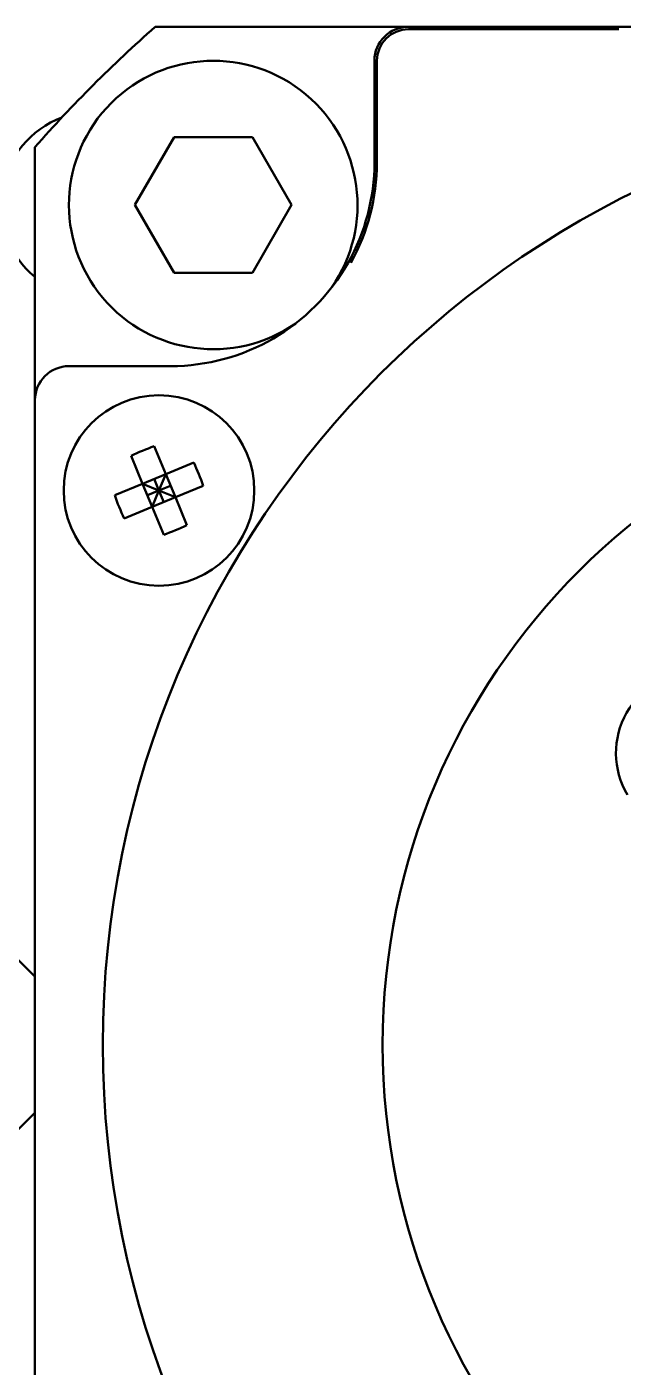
# Model space of a CAD drawing. Header units: millimetres. Extents: x 845401 to 948039, y 511594 to 550263.
# Drawn here: x 914478.75 to 914496.32, y 544566.72 to 544606.22 of the extents above; entities that cross this region are included whole.
import ezdxf

# ---------------------------------------------------------------- set-up
doc = ezdxf.new("R2010")
doc.units = ezdxf.units.MM
doc.layers.add('可见 (ISO)', color=7, linetype='Continuous', lineweight=50)

# ---------------------------------------------------------------- blocks, each defined once
blk = doc.blocks.new('A$C2A4E01FC')
at = {"layer": '可见 (ISO)', "color": 251}
for p, q in [((2125.843, 581.351), (2133.3, 581.351)), ((2133.3, 581.351), (2139.5, 581.351)), ((2139.5, 581.278), (2133.3, 581.278)), ((2171.3, 581.351), (2139.5, 581.351)), ((2132.3, 577.351), (2132.3, 580.351)), ((2132.373, 577.351), (2132.373, 580.351)), ((2125.242, 576.1), (2126.397, 578.1)), ((2126.397, 578.1), (2128.706, 578.1)), ((2128.706, 578.1), (2129.861, 576.1)), ((2122.3, 570.351), (2122.3, 577.808)), ((2126.397, 574.1), (2125.242, 576.1)), ((2129.861, 576.1), (2128.706, 574.1)), ((2128.706, 574.1), (2126.397, 574.1)), ((2126.3, 571.351), (2123.3, 571.351)), ((2122.3, 570.351), (2122.3, 538.551)), ((2126.154, 568.17), (2125.814, 568.992)), ((2125.13, 568.71), (2125.47, 567.887)), ((2126.976, 568.51), (2126.154, 568.17)), ((2126.154, 568.17), (2125.47, 567.887)), ((2125.953, 567.687), (2125.812, 568.028)), ((2126.154, 568.17), (2125.953, 567.687)), ((2126.437, 567.486), (2126.154, 568.17)), ((2125.47, 567.887), (2124.648, 567.547)), ((2125.47, 567.887), (2125.753, 567.203)), ((2125.953, 567.687), (2125.47, 567.887)), ((2125.953, 567.687), (2125.611, 567.545)), ((2125.753, 567.203), (2125.953, 567.687)), ((2125.953, 567.687), (2126.295, 567.828)), ((2125.953, 567.687), (2126.095, 567.345)), ((2125.953, 567.687), (2126.437, 567.486)), ((2126.437, 567.486), (2127.259, 567.826)), ((2125.753, 567.203), (2126.437, 567.486)), ((2126.776, 566.663), (2126.437, 567.486)), ((2124.93, 566.863), (2125.753, 567.203)), ((2125.753, 567.203), (2126.092, 566.381)), ((2122.3, 553.36), (2121.809, 553.851)), ((2122.3, 549.342), (2121.809, 548.851))]:
    blk.add_line(p, q, dxfattribs=at)
for centre, radius in [((2152.3, 551.351), 28), ((2152.3, 551.351), 19.758), ((2125.953, 567.687), 2.808)]:
    blk.add_circle(centre, radius, dxfattribs=at)
for centre, radius, start, end in [((2152.3, 551.351), 40, 131.4096, 138.5904), ((2133.3, 580.351), 1, 90, 180), ((2133.3, 580.351), 0.927, 90, 180), ((2127.551, 576.1), 4.25, 325.1417, 304.8583), ((2124.05, 576.101), 2.75, 110.4383, 230.4788), ((2126.3, 577.351), 6, 330.5072, 0), ((2126.3, 577.351), 6.073, 330.868, 0), ((2126.3, 577.351), 6, 270, 330.5072), ((2123.3, 570.351), 1, 90, 180), ((2141.815, 559.951), 2.4, 90, 210.888)]:
    blk.add_arc(centre, radius, start, end, dxfattribs=at)
for centre, major_axis, ratio, start_param, end_param in [((2139.5, 580.851), (0, -0.5), 0.999848, 3.141593, 3.689916), ((2126.56, 566.218), (4.229, 1.747), 0.624695, 1.48985, 1.651743), ((2124.484, 567.08), (-1.747, 4.229), 0.624695, 4.631443, 4.793335), ((2127.422, 568.293), (-1.747, 4.229), 0.624695, 1.48985, 1.651743), ((2125.346, 569.155), (-4.229, -1.747), 0.624695, 1.48985, 1.651743)]:
    blk.add_ellipse(centre, major_axis=major_axis, ratio=ratio, start_param=start_param, end_param=end_param, dxfattribs=at)
blk.add_open_spline([(2131.706, 574.583), (2131.667, 574.56), (2131.632, 574.532), (2131.57, 574.469), (2131.544, 574.435), (2131.523, 574.397)], degree=3, knots=[-0.02643755, -0.02643755, -0.02643755, -0.02643755, -0.01298723, -0.01298723, 0, 0, 0, 0], dxfattribs=at)

msp = doc.modelspace()

# ---------------------------------------------------------------- block references
msp.add_blockref('A$C2A4E01FC', (912356.693, 544024.865))

doc.saveas('drawing.dxf')
